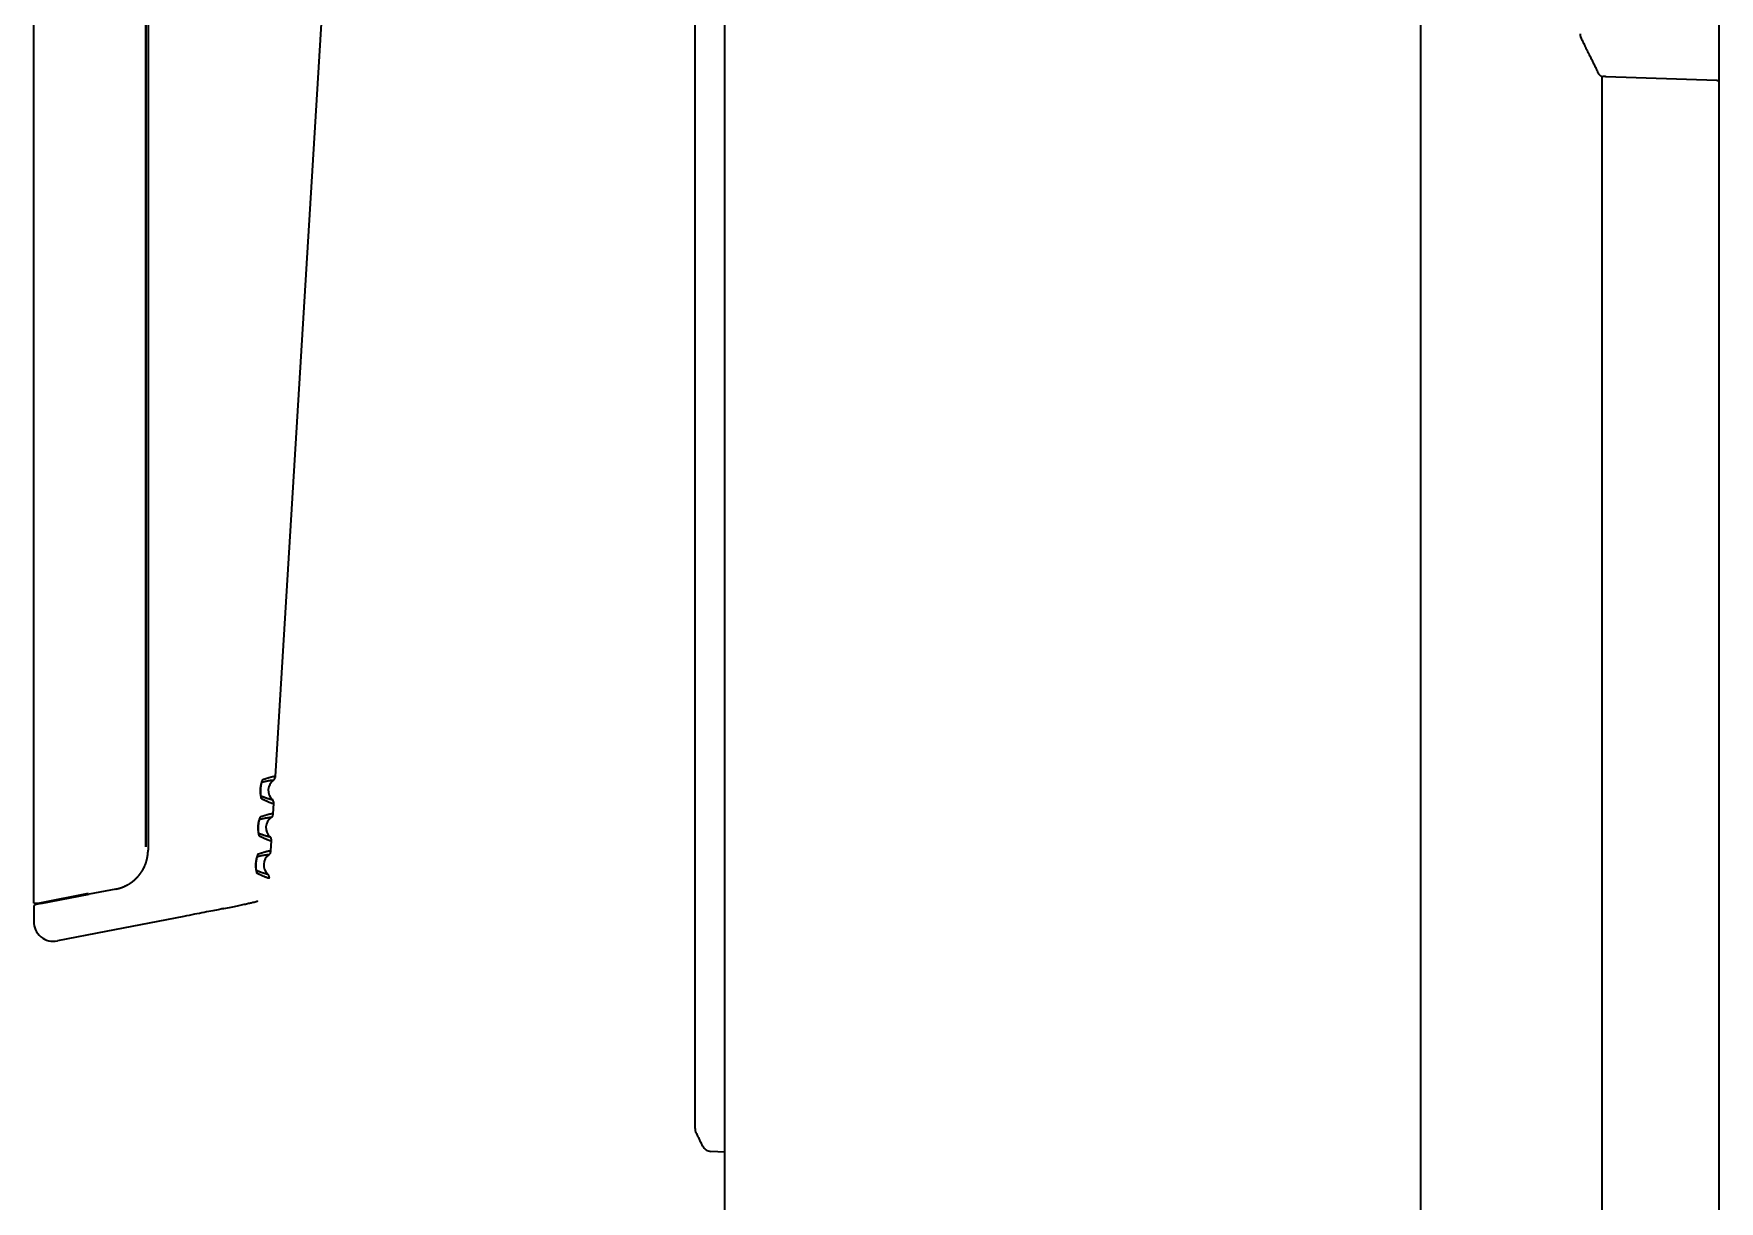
# Model space of a CAD drawing. Header units: inches. Extents: x 90 to 4161, y -506 to 3104.
# Drawn here: x 1090.4 to 1259.9, y 1435.6 to 1553 of the extents above; entities that cross this region are included whole.
import ezdxf

# ---------------------------------------------------------------- set-up
doc = ezdxf.new("R2010")
doc.units = ezdxf.units.IN
doc.layers.add('1', color=7, linetype='Continuous', true_color=0xffffff)

msp = doc.modelspace()

# ---------------------------------------------------------------- linework, layer by layer
at = {"layer": '1', "color": 7, "linetype": 'Continuous', "lineweight": 35}
for p, q in [((1159.87, 1249.76), (1159.87, 1933.26)), ((1229.87, 1249.76), (1229.87, 1933.26)), ((1259.87, 1204.2), (1259.87, 1919.98)), ((1090.37, 1465.56), (1090.37, 1641.26)), ((1101.62, 1635.62), (1101.62, 1471.2)), ((1101.64, 1635.62), (1101.64, 1471.2)), ((1101.87, 1635.37), (1101.87, 1470.89)), ((1156.87, 1451.89), (1156.87, 1596.17)), ((1114.69, 1478.28), (1120.29, 1569.95)), ((1248.07, 1548.69), (1248.07, 1351.76)), ((1259.61, 1548.27), (1248.45, 1548.66)), ((1156.81, 1529.15), (1156.87, 1529.15)), ((1156.81, 1520.56), (1156.87, 1520.56)), ((1156.81, 1520.54), (1156.87, 1520.54)), ((1156.81, 1504.66), (1156.87, 1504.66)), ((1156.87, 1480.44), (1156.81, 1480.44)), ((1114.46, 1474.54), (1114.52, 1475.56)), ((1156.81, 1476.05), (1156.87, 1476.05)), ((1114.23, 1470.8), (1114.29, 1471.82)), ((1095.85, 1466.53), (1090.96, 1465.56)), ((1091.1, 1465.5), (1095.96, 1466.45)), ((1098.63, 1466.97), (1095.96, 1466.45)), ((1090.37, 1465.56), (1090.96, 1465.56)), ((1090.37, 1465.11), (1090.37, 1463.71)), ((1091.1, 1465.5), (1090.61, 1465.41)), ((1105.47, 1464.22), (1097.62, 1462.69)), ((1097.62, 1462.69), (1092.75, 1461.75)), ((1156.87, 1444.57), (1156.87, 1451.89)), ((1159.87, 1440.51), (1158.46, 1440.59))]:
    msp.add_line(p, q, dxfattribs=at)
for centre, radius, start, end in [((1248.19, 1549.17), 0.5, 206.1336, 268), ((1259.62, 1548.52), 0.25, 268, 0), ((1115.2, 1476.89), 1.25, 125.4793, 227.4932), ((1114.97, 1473.14), 1.25, 125.4793, 227.4932), ((1114.75, 1469.4), 1.25, 125.4793, 227.4932), ((1090.67, 1465.11), 0.3, 101, 180), ((1092.37, 1463.71), 2, 180, 281)]:
    msp.add_arc(centre, radius, start, end, dxfattribs=at)
for points, degree in [([(1245.87, 1552.98), (1245.86, 1552.73), (1245.99, 1552.54)], 2), ([(1245.96, 1552.56), (1246.86, 1550.75), (1247.75, 1548.93)], 2), ([(1109.5, 1465), (1109.39, 1464.98), (1109.09, 1464.93), (1108.41, 1464.79), (1107.54, 1464.62), (1106.53, 1464.43), (1105.84, 1464.29), (1105.47, 1464.22)], 3), ([(1109.5, 1465), (1112.73, 1465.68), (1112.88, 1465.76)], 2), ([(1156.97, 1442.46), (1157.61, 1441.15)], 1)]:
    msp.add_open_spline(points, degree=degree, dxfattribs=at)
for points, knots in [([(1248.45, 1548.66), (1248.4, 1548.66), (1248.36, 1548.66), (1248.22, 1548.67), (1248.17, 1548.67), (1248.17, 1548.67)], [0, 0, 0, 0, 0.241525, 0.241525, 1, 1, 1, 1]), ([(1114.69, 1478.28), (1114.69, 1478.28), (1114.68, 1478.28), (1114.66, 1478.28), (1114.62, 1478.28), (1114.58, 1478.28), (1114.55, 1478.27), (1114.52, 1478.27), (1114.49, 1478.26), (1114.46, 1478.26), (1114.43, 1478.25), (1114.4, 1478.25), (1114.36, 1478.24), (1114.32, 1478.23), (1114.26, 1478.21), (1114.2, 1478.2), (1114.14, 1478.18), (1114.08, 1478.16), (1114.02, 1478.15), (1113.97, 1478.13), (1113.91, 1478.11), (1113.85, 1478.1), (1113.8, 1478.08), (1113.74, 1478.06), (1113.69, 1478.05), (1113.64, 1478.03), (1113.59, 1478.01), (1113.54, 1478), (1113.49, 1477.98), (1113.44, 1477.97), (1113.41, 1477.96), (1113.4, 1477.95)], [0, 0, 0, 0, 0.063616, 0.146789, 0.247998, 0.288909, 0.327071, 0.362475, 0.395117, 0.42499, 0.452091, 0.476419, 0.497971, 0.535514, 0.577254, 0.62319, 0.654872, 0.686334, 0.717576, 0.748599, 0.777126, 0.804516, 0.830769, 0.855887, 0.879872, 0.902723, 0.924442, 0.94503, 0.964485, 0.982809, 1, 1, 1, 1]), ([(1114.47, 1477.9), (1114.51, 1477.92), (1114.57, 1477.98), (1114.63, 1478.08), (1114.68, 1478.19), (1114.69, 1478.27), (1114.69, 1478.3)], [0, 0, 0, 0, 0.247554, 0.501069, 0.754118, 1, 1, 1, 1]), ([(1113.31, 1477.69), (1113.31, 1477.69), (1113.31, 1477.69), (1113.3, 1477.69), (1113.3, 1477.68), (1113.3, 1477.68), (1113.3, 1477.68), (1113.29, 1477.68), (1113.29, 1477.68), (1113.29, 1477.67), (1113.29, 1477.67), (1113.28, 1477.67), (1113.28, 1477.66), (1113.28, 1477.66), (1113.28, 1477.66), (1113.27, 1477.65), (1113.27, 1477.65), (1113.27, 1477.64), (1113.27, 1477.64), (1113.26, 1477.63), (1113.26, 1477.63), (1113.26, 1477.62), (1113.26, 1477.62), (1113.25, 1477.61), (1113.25, 1477.61), (1113.25, 1477.6), (1113.25, 1477.59), (1113.24, 1477.59), (1113.24, 1477.58), (1113.24, 1477.57), (1113.24, 1477.57), (1113.23, 1477.56), (1113.23, 1477.55), (1113.23, 1477.54), (1113.23, 1477.53), (1113.22, 1477.53), (1113.22, 1477.52), (1113.22, 1477.51), (1113.22, 1477.5), (1113.21, 1477.49), (1113.21, 1477.48), (1113.2, 1477.44), (1113.19, 1477.37), (1113.17, 1477.26), (1113.15, 1477.14), (1113.14, 1477.01), (1113.14, 1476.89), (1113.14, 1476.77), (1113.14, 1476.66), (1113.15, 1476.58), (1113.16, 1476.54), (1113.16, 1476.52), (1113.16, 1476.5), (1113.16, 1476.49), (1113.17, 1476.47), (1113.17, 1476.46), (1113.17, 1476.44), (1113.18, 1476.43), (1113.18, 1476.42), (1113.18, 1476.4), (1113.19, 1476.39), (1113.19, 1476.38), (1113.2, 1476.37), (1113.2, 1476.37), (1113.2, 1476.36), (1113.21, 1476.35), (1113.21, 1476.35), (1113.22, 1476.34), (1113.22, 1476.34), (1113.22, 1476.34), (1113.22, 1476.33)], [0, 0, 0, 0, 0.006014, 0.012012, 0.017995, 0.023965, 0.029923, 0.035871, 0.041809, 0.04774, 0.053663, 0.059582, 0.065497, 0.07141, 0.077322, 0.083234, 0.089148, 0.095065, 0.100986, 0.106913, 0.112847, 0.11879, 0.124742, 0.130704, 0.136679, 0.142667, 0.148669, 0.154687, 0.160722, 0.166774, 0.172846, 0.178937, 0.18505, 0.191185, 0.197343, 0.203525, 0.209732, 0.215965, 0.222225, 0.228513, 0.234831, 0.241177, 0.306172, 0.369923, 0.434708, 0.503216, 0.570835, 0.634921, 0.698038, 0.762347, 0.774764, 0.787076, 0.799289, 0.81141, 0.823447, 0.835409, 0.847303, 0.859138, 0.870923, 0.882667, 0.894379, 0.906069, 0.917747, 0.929423, 0.941106, 0.952808, 0.964538, 0.976307, 0.988124, 1, 1, 1, 1]), ([(1113.4, 1477.95), (1113.4, 1477.95), (1113.4, 1477.95), (1113.39, 1477.95), (1113.39, 1477.95), (1113.39, 1477.95), (1113.38, 1477.95), (1113.38, 1477.94), (1113.38, 1477.94), (1113.37, 1477.94), (1113.37, 1477.93), (1113.37, 1477.93), (1113.36, 1477.93), (1113.36, 1477.92), (1113.36, 1477.92), (1113.36, 1477.91), (1113.35, 1477.91), (1113.35, 1477.9), (1113.35, 1477.9), (1113.34, 1477.89), (1113.33, 1477.88), (1113.32, 1477.85), (1113.31, 1477.83), (1113.3, 1477.8), (1113.29, 1477.77), (1113.28, 1477.74), (1113.27, 1477.7), (1113.25, 1477.63), (1113.23, 1477.53), (1113.21, 1477.4), (1113.2, 1477.29), (1113.19, 1477.22), (1113.18, 1477.15), (1113.18, 1477.1), (1113.17, 1477.05), (1113.17, 1476.99), (1113.17, 1476.92), (1113.16, 1476.8), (1113.16, 1476.68), (1113.17, 1476.57), (1113.17, 1476.49), (1113.18, 1476.42), (1113.18, 1476.36), (1113.19, 1476.31), (1113.2, 1476.27), (1113.21, 1476.22), (1113.21, 1476.19), (1113.22, 1476.16), (1113.23, 1476.14), (1113.24, 1476.12), (1113.24, 1476.11), (1113.25, 1476.1), (1113.25, 1476.09), (1113.26, 1476.08), (1113.26, 1476.07), (1113.27, 1476.07), (1113.28, 1476.06), (1113.28, 1476.06), (1113.28, 1476.06)], [0, 0, 0, 0, 0.005436, 0.010843, 0.016224, 0.021579, 0.026909, 0.032217, 0.037502, 0.042767, 0.048013, 0.053239, 0.058449, 0.063642, 0.06882, 0.073984, 0.079134, 0.084272, 0.089399, 0.094515, 0.112726, 0.130866, 0.148959, 0.167029, 0.178431, 0.204469, 0.227274, 0.242355, 0.301657, 0.370744, 0.401155, 0.42821, 0.451917, 0.472287, 0.489333, 0.503063, 0.533121, 0.576902, 0.634503, 0.669215, 0.701872, 0.732439, 0.760898, 0.785344, 0.809729, 0.834074, 0.858412, 0.882789, 0.895773, 0.908459, 0.920854, 0.932966, 0.944802, 0.956368, 0.967667, 0.978705, 0.989482, 1, 1, 1, 1]), ([(1114.48, 1477.9), (1114.48, 1477.9), (1114.48, 1477.9), (1114.48, 1477.9), (1114.48, 1477.9), (1114.48, 1477.9), (1114.48, 1477.9), (1114.48, 1477.9), (1114.47, 1477.9), (1114.47, 1477.9), (1114.47, 1477.9), (1114.47, 1477.9), (1114.47, 1477.9), (1114.46, 1477.9), (1114.46, 1477.9), (1114.46, 1477.9), (1114.45, 1477.9), (1114.45, 1477.9), (1114.45, 1477.9), (1114.44, 1477.9), (1114.44, 1477.9), (1114.43, 1477.9), (1114.43, 1477.9), (1114.42, 1477.9), (1114.42, 1477.9), (1114.41, 1477.9), (1114.41, 1477.9), (1114.4, 1477.9), (1114.4, 1477.9), (1114.39, 1477.9), (1114.38, 1477.9), (1114.38, 1477.89), (1114.37, 1477.89), (1114.36, 1477.89), (1114.35, 1477.89), (1114.34, 1477.89), (1114.34, 1477.89), (1114.33, 1477.89), (1114.32, 1477.89), (1114.31, 1477.89), (1114.3, 1477.89), (1114.29, 1477.88), (1114.27, 1477.88), (1114.25, 1477.88), (1114.23, 1477.88), (1114.2, 1477.87), (1114.18, 1477.87), (1114.15, 1477.87), (1114.12, 1477.86), (1114.1, 1477.86), (1114.07, 1477.85), (1114.04, 1477.85), (1114.01, 1477.84), (1113.97, 1477.84), (1113.94, 1477.83), (1113.91, 1477.83), (1113.87, 1477.82), (1113.84, 1477.81), (1113.8, 1477.8), (1113.76, 1477.8), (1113.73, 1477.79), (1113.69, 1477.78), (1113.65, 1477.77), (1113.61, 1477.76), (1113.57, 1477.75), (1113.53, 1477.74), (1113.48, 1477.73), (1113.44, 1477.72), (1113.4, 1477.71), (1113.35, 1477.7), (1113.32, 1477.69), (1113.31, 1477.69)], [0, 0, 0, 0, 0.009914, 0.01984, 0.029779, 0.039731, 0.049695, 0.059673, 0.069662, 0.079665, 0.08968, 0.099708, 0.109748, 0.119802, 0.129868, 0.139946, 0.150037, 0.160141, 0.170258, 0.180387, 0.190529, 0.200683, 0.21085, 0.22103, 0.231222, 0.241427, 0.251645, 0.261875, 0.272118, 0.282373, 0.292641, 0.302922, 0.313215, 0.323521, 0.333839, 0.34417, 0.354514, 0.36487, 0.375239, 0.38562, 0.396014, 0.406421, 0.427901, 0.44931, 0.470645, 0.491909, 0.5131, 0.534218, 0.555264, 0.576238, 0.597139, 0.617967, 0.638724, 0.659408, 0.680019, 0.700558, 0.721025, 0.74142, 0.761743, 0.781993, 0.802171, 0.822277, 0.842311, 0.862274, 0.882164, 0.901982, 0.921729, 0.941404, 0.961008, 0.980539, 1, 1, 1, 1]), ([(1113.22, 1476.33), (1113.23, 1476.33), (1113.25, 1476.32), (1113.27, 1476.32), (1113.3, 1476.31), (1113.32, 1476.3), (1113.34, 1476.29), (1113.36, 1476.28), (1113.39, 1476.27), (1113.41, 1476.26), (1113.43, 1476.25), (1113.45, 1476.24), (1113.47, 1476.23), (1113.5, 1476.23), (1113.52, 1476.22), (1113.54, 1476.21), (1113.56, 1476.2), (1113.58, 1476.2), (1113.6, 1476.19), (1113.62, 1476.18), (1113.64, 1476.17), (1113.66, 1476.17), (1113.68, 1476.16), (1113.7, 1476.15), (1113.72, 1476.15), (1113.74, 1476.14), (1113.76, 1476.13), (1113.78, 1476.13), (1113.79, 1476.12), (1113.81, 1476.12), (1113.83, 1476.11), (1113.85, 1476.1), (1113.86, 1476.1), (1113.88, 1476.09), (1113.9, 1476.09), (1113.91, 1476.08), (1113.93, 1476.08), (1113.95, 1476.07), (1113.96, 1476.07), (1113.98, 1476.06), (1113.99, 1476.06), (1114.01, 1476.06), (1114.02, 1476.05), (1114.03, 1476.05), (1114.05, 1476.04), (1114.06, 1476.04), (1114.07, 1476.04), (1114.09, 1476.03), (1114.1, 1476.03), (1114.11, 1476.03), (1114.13, 1476.02), (1114.14, 1476.02), (1114.15, 1476.02), (1114.17, 1476.01), (1114.19, 1476.01), (1114.21, 1476), (1114.22, 1476), (1114.24, 1475.99), (1114.25, 1475.99), (1114.27, 1475.98), (1114.28, 1475.98), (1114.29, 1475.98), (1114.3, 1475.98), (1114.31, 1475.97), (1114.32, 1475.97), (1114.33, 1475.97), (1114.34, 1475.97), (1114.34, 1475.97), (1114.35, 1475.97), (1114.35, 1475.96), (1114.36, 1475.96), (1114.36, 1475.96), (1114.36, 1475.96), (1114.36, 1475.96), (1114.36, 1475.96)], [0, 0, 0, 0, 0.010633, 0.021283, 0.03195, 0.042635, 0.053337, 0.064056, 0.074792, 0.085546, 0.096317, 0.107105, 0.117911, 0.128734, 0.139574, 0.150432, 0.161307, 0.1722, 0.18311, 0.194037, 0.204982, 0.215944, 0.226924, 0.237921, 0.248936, 0.259968, 0.271017, 0.282084, 0.293169, 0.304271, 0.31539, 0.326527, 0.337681, 0.348853, 0.360042, 0.371249, 0.382473, 0.393715, 0.404975, 0.416252, 0.427546, 0.438858, 0.450187, 0.461534, 0.472899, 0.484281, 0.49568, 0.507097, 0.518532, 0.529984, 0.541453, 0.55294, 0.564445, 0.585465, 0.606457, 0.627421, 0.648358, 0.669267, 0.690148, 0.711001, 0.731826, 0.752623, 0.773392, 0.794134, 0.814847, 0.835532, 0.856189, 0.876818, 0.897419, 0.917992, 0.938536, 0.959052, 0.97954, 1, 1, 1, 1]), ([(1113.28, 1476.06), (1113.29, 1476.06), (1113.31, 1476.05), (1113.33, 1476.04), (1113.36, 1476.02), (1113.38, 1476.01), (1113.41, 1476), (1113.44, 1475.99), (1113.47, 1475.97), (1113.5, 1475.96), (1113.53, 1475.94), (1113.56, 1475.93), (1113.59, 1475.92), (1113.62, 1475.9), (1113.65, 1475.89), (1113.69, 1475.87), (1113.72, 1475.86), (1113.75, 1475.84), (1113.79, 1475.83), (1113.82, 1475.81), (1113.87, 1475.79), (1113.91, 1475.77), (1113.95, 1475.75), (1113.99, 1475.73), (1114.03, 1475.72), (1114.07, 1475.7), (1114.11, 1475.69), (1114.14, 1475.67), (1114.17, 1475.66), (1114.21, 1475.65), (1114.25, 1475.63), (1114.3, 1475.62), (1114.35, 1475.6), (1114.4, 1475.59), (1114.44, 1475.58), (1114.47, 1475.57), (1114.49, 1475.57), (1114.5, 1475.57), (1114.51, 1475.56), (1114.52, 1475.56), (1114.52, 1475.56), (1114.52, 1475.56), (1114.52, 1475.56), (1114.52, 1475.56)], [0, 0, 0, 0, 0.009664, 0.019825, 0.030484, 0.041639, 0.053291, 0.06544, 0.078086, 0.09123, 0.104871, 0.119008, 0.133643, 0.148775, 0.164403, 0.180528, 0.197148, 0.214265, 0.231877, 0.249984, 0.27514, 0.300204, 0.325175, 0.350052, 0.374834, 0.399349, 0.424084, 0.449039, 0.474212, 0.499602, 0.535236, 0.578001, 0.627884, 0.684879, 0.748984, 0.794417, 0.836578, 0.875469, 0.911095, 0.943458, 0.972557, 0.998392, 1, 1, 1, 1]), ([(1114.52, 1475.54), (1114.52, 1475.58), (1114.52, 1475.66), (1114.49, 1475.78), (1114.44, 1475.88), (1114.39, 1475.94), (1114.36, 1475.97)], [0, 0, 0, 0, 0.24588, 0.498929, 0.752444, 1, 1, 1, 1]), ([(1113.08, 1473.95), (1113.08, 1473.94), (1113.08, 1473.94), (1113.07, 1473.94), (1113.07, 1473.94), (1113.07, 1473.94), (1113.07, 1473.94), (1113.06, 1473.94), (1113.06, 1473.93), (1113.06, 1473.93), (1113.06, 1473.93), (1113.06, 1473.92), (1113.05, 1473.92), (1113.05, 1473.92), (1113.05, 1473.91), (1113.05, 1473.91), (1113.04, 1473.91), (1113.04, 1473.9), (1113.04, 1473.9), (1113.03, 1473.89), (1113.03, 1473.89), (1113.03, 1473.88), (1113.03, 1473.87), (1113.02, 1473.87), (1113.02, 1473.86), (1113.02, 1473.86), (1113.02, 1473.85), (1113.01, 1473.84), (1113.01, 1473.84), (1113.01, 1473.83), (1113.01, 1473.82), (1113, 1473.82), (1113, 1473.81), (1113, 1473.8), (1113, 1473.79), (1112.99, 1473.78), (1112.99, 1473.77), (1112.99, 1473.77), (1112.99, 1473.76), (1112.98, 1473.75), (1112.98, 1473.74), (1112.97, 1473.7), (1112.96, 1473.63), (1112.94, 1473.52), (1112.92, 1473.4), (1112.91, 1473.27), (1112.91, 1473.15), (1112.91, 1473.02), (1112.91, 1472.91), (1112.92, 1472.84), (1112.93, 1472.79), (1112.93, 1472.78), (1112.93, 1472.76), (1112.93, 1472.74), (1112.94, 1472.73), (1112.94, 1472.71), (1112.94, 1472.7), (1112.95, 1472.69), (1112.95, 1472.67), (1112.96, 1472.66), (1112.96, 1472.65), (1112.96, 1472.64), (1112.97, 1472.63), (1112.97, 1472.62), (1112.97, 1472.61), (1112.98, 1472.61), (1112.98, 1472.6), (1112.99, 1472.6), (1112.99, 1472.59), (1112.99, 1472.59), (1113, 1472.59)], [0, 0, 0, 0, 0.006014, 0.012012, 0.017995, 0.023965, 0.029923, 0.035871, 0.041809, 0.04774, 0.053663, 0.059582, 0.065497, 0.07141, 0.077322, 0.083234, 0.089148, 0.095065, 0.100986, 0.106913, 0.112847, 0.11879, 0.124742, 0.130704, 0.136679, 0.142667, 0.148669, 0.154687, 0.160722, 0.166774, 0.172846, 0.178937, 0.18505, 0.191185, 0.197343, 0.203525, 0.209732, 0.215965, 0.222225, 0.228513, 0.234831, 0.241177, 0.306172, 0.369923, 0.434708, 0.503216, 0.570835, 0.634921, 0.698038, 0.762347, 0.774764, 0.787076, 0.799289, 0.81141, 0.823447, 0.835409, 0.847303, 0.859138, 0.870923, 0.882667, 0.894379, 0.906069, 0.917747, 0.929423, 0.941106, 0.952808, 0.964538, 0.976307, 0.988124, 1, 1, 1, 1]), ([(1113.17, 1474.21), (1113.17, 1474.21), (1113.17, 1474.21), (1113.16, 1474.21), (1113.16, 1474.21), (1113.16, 1474.2), (1113.15, 1474.2), (1113.15, 1474.2), (1113.15, 1474.2), (1113.14, 1474.19), (1113.14, 1474.19), (1113.14, 1474.19), (1113.14, 1474.18), (1113.13, 1474.18), (1113.13, 1474.18), (1113.13, 1474.17), (1113.12, 1474.17), (1113.12, 1474.16), (1113.12, 1474.16), (1113.11, 1474.15), (1113.1, 1474.13), (1113.09, 1474.11), (1113.08, 1474.08), (1113.07, 1474.06), (1113.06, 1474.03), (1113.05, 1473.99), (1113.04, 1473.95), (1113.02, 1473.89), (1113, 1473.78), (1112.98, 1473.65), (1112.97, 1473.54), (1112.96, 1473.47), (1112.95, 1473.41), (1112.95, 1473.35), (1112.94, 1473.31), (1112.94, 1473.25), (1112.94, 1473.17), (1112.93, 1473.05), (1112.93, 1472.93), (1112.94, 1472.83), (1112.94, 1472.75), (1112.95, 1472.68), (1112.95, 1472.62), (1112.96, 1472.57), (1112.97, 1472.52), (1112.98, 1472.48), (1112.99, 1472.44), (1112.99, 1472.41), (1113, 1472.39), (1113.01, 1472.38), (1113.01, 1472.37), (1113.02, 1472.36), (1113.02, 1472.35), (1113.03, 1472.34), (1113.04, 1472.33), (1113.04, 1472.32), (1113.05, 1472.32), (1113.05, 1472.32), (1113.05, 1472.32)], [0, 0, 0, 0, 0.005436, 0.010843, 0.016224, 0.021579, 0.026909, 0.032217, 0.037502, 0.042767, 0.048013, 0.053239, 0.058449, 0.063642, 0.06882, 0.073984, 0.079134, 0.084272, 0.089399, 0.094515, 0.112726, 0.130866, 0.148959, 0.167029, 0.178431, 0.204469, 0.227274, 0.242355, 0.301657, 0.370744, 0.401155, 0.42821, 0.451917, 0.472287, 0.489333, 0.503063, 0.533121, 0.576902, 0.634503, 0.669215, 0.701872, 0.732439, 0.760898, 0.785344, 0.809729, 0.834074, 0.858412, 0.882789, 0.895773, 0.908459, 0.920854, 0.932966, 0.944802, 0.956368, 0.967667, 0.978705, 0.989482, 1, 1, 1, 1]), ([(1114.25, 1474.16), (1114.25, 1474.16), (1114.25, 1474.16), (1114.25, 1474.16), (1114.25, 1474.16), (1114.25, 1474.16), (1114.25, 1474.16), (1114.25, 1474.16), (1114.25, 1474.16), (1114.24, 1474.16), (1114.24, 1474.16), (1114.24, 1474.16), (1114.24, 1474.16), (1114.23, 1474.16), (1114.23, 1474.16), (1114.23, 1474.16), (1114.23, 1474.16), (1114.22, 1474.16), (1114.22, 1474.16), (1114.21, 1474.16), (1114.21, 1474.16), (1114.21, 1474.16), (1114.2, 1474.16), (1114.2, 1474.16), (1114.19, 1474.16), (1114.18, 1474.16), (1114.18, 1474.16), (1114.17, 1474.15), (1114.17, 1474.15), (1114.16, 1474.15), (1114.15, 1474.15), (1114.15, 1474.15), (1114.14, 1474.15), (1114.13, 1474.15), (1114.12, 1474.15), (1114.12, 1474.15), (1114.11, 1474.15), (1114.1, 1474.15), (1114.09, 1474.15), (1114.08, 1474.14), (1114.07, 1474.14), (1114.06, 1474.14), (1114.04, 1474.14), (1114.02, 1474.14), (1114, 1474.13), (1113.97, 1474.13), (1113.95, 1474.13), (1113.92, 1474.12), (1113.89, 1474.12), (1113.87, 1474.11), (1113.84, 1474.11), (1113.81, 1474.1), (1113.78, 1474.1), (1113.75, 1474.09), (1113.71, 1474.09), (1113.68, 1474.08), (1113.64, 1474.08), (1113.61, 1474.07), (1113.57, 1474.06), (1113.54, 1474.05), (1113.5, 1474.05), (1113.46, 1474.04), (1113.42, 1474.03), (1113.38, 1474.02), (1113.34, 1474.01), (1113.3, 1474), (1113.25, 1473.99), (1113.21, 1473.98), (1113.17, 1473.97), (1113.12, 1473.96), (1113.09, 1473.95), (1113.08, 1473.95)], [0, 0, 0, 0, 0.009915, 0.019843, 0.029783, 0.039737, 0.049702, 0.059681, 0.069672, 0.079675, 0.089691, 0.09972, 0.109762, 0.119816, 0.129882, 0.139961, 0.150053, 0.160158, 0.170275, 0.180404, 0.190546, 0.200701, 0.210868, 0.221048, 0.231241, 0.241446, 0.251663, 0.261894, 0.272136, 0.282391, 0.292659, 0.30294, 0.313232, 0.323538, 0.333856, 0.344186, 0.354529, 0.364885, 0.375253, 0.385633, 0.396026, 0.406432, 0.427893, 0.449284, 0.470603, 0.491852, 0.513029, 0.534135, 0.55517, 0.576133, 0.597026, 0.617848, 0.638598, 0.659278, 0.679887, 0.700424, 0.720891, 0.741286, 0.761611, 0.781865, 0.802048, 0.822161, 0.842203, 0.862174, 0.882074, 0.901904, 0.921664, 0.941353, 0.960972, 0.980521, 1, 1, 1, 1]), ([(1114.46, 1474.54), (1114.46, 1474.54), (1114.46, 1474.54), (1114.45, 1474.54), (1114.43, 1474.54), (1114.39, 1474.54), (1114.35, 1474.53), (1114.32, 1474.53), (1114.29, 1474.53), (1114.26, 1474.52), (1114.23, 1474.51), (1114.19, 1474.51), (1114.17, 1474.5), (1114.13, 1474.5), (1114.09, 1474.49), (1114.03, 1474.47), (1113.96, 1474.45), (1113.9, 1474.44), (1113.85, 1474.42), (1113.79, 1474.41), (1113.74, 1474.39), (1113.68, 1474.37), (1113.62, 1474.35), (1113.57, 1474.34), (1113.51, 1474.32), (1113.46, 1474.3), (1113.41, 1474.29), (1113.36, 1474.27), (1113.31, 1474.26), (1113.26, 1474.24), (1113.21, 1474.23), (1113.18, 1474.22), (1113.17, 1474.21)], [0, 0, 0, 0, 0.001602, 0.066958, 0.150086, 0.251008, 0.291907, 0.330029, 0.365374, 0.397941, 0.42773, 0.454736, 0.478959, 0.500395, 0.537842, 0.57943, 0.625165, 0.656698, 0.68802, 0.719127, 0.750018, 0.778456, 0.805755, 0.831912, 0.856927, 0.880798, 0.903526, 0.925109, 0.945548, 0.964843, 0.982993, 1, 1, 1, 1]), ([(1114.25, 1474.16), (1114.28, 1474.18), (1114.34, 1474.23), (1114.41, 1474.33), (1114.45, 1474.44), (1114.46, 1474.52), (1114.46, 1474.56)], [0, 0, 0, 0, 0.247554, 0.501069, 0.754118, 1, 1, 1, 1]), ([(1113, 1472.59), (1113, 1472.59), (1113.02, 1472.58), (1113.04, 1472.57), (1113.07, 1472.56), (1113.09, 1472.55), (1113.11, 1472.54), (1113.13, 1472.53), (1113.16, 1472.53), (1113.18, 1472.52), (1113.2, 1472.51), (1113.22, 1472.5), (1113.25, 1472.49), (1113.27, 1472.48), (1113.29, 1472.48), (1113.31, 1472.47), (1113.33, 1472.46), (1113.35, 1472.45), (1113.37, 1472.45), (1113.39, 1472.44), (1113.41, 1472.43), (1113.43, 1472.42), (1113.45, 1472.42), (1113.47, 1472.41), (1113.49, 1472.4), (1113.51, 1472.4), (1113.53, 1472.39), (1113.55, 1472.39), (1113.56, 1472.38), (1113.58, 1472.37), (1113.6, 1472.37), (1113.62, 1472.36), (1113.63, 1472.36), (1113.65, 1472.35), (1113.67, 1472.35), (1113.68, 1472.34), (1113.7, 1472.34), (1113.72, 1472.33), (1113.73, 1472.33), (1113.75, 1472.32), (1113.76, 1472.32), (1113.78, 1472.31), (1113.79, 1472.31), (1113.81, 1472.3), (1113.82, 1472.3), (1113.83, 1472.3), (1113.85, 1472.29), (1113.86, 1472.29), (1113.87, 1472.29), (1113.88, 1472.28), (1113.9, 1472.28), (1113.91, 1472.28), (1113.92, 1472.27), (1113.94, 1472.27), (1113.96, 1472.26), (1113.98, 1472.26), (1113.99, 1472.25), (1114.01, 1472.25), (1114.03, 1472.25), (1114.04, 1472.24), (1114.05, 1472.24), (1114.06, 1472.24), (1114.08, 1472.23), (1114.09, 1472.23), (1114.09, 1472.23), (1114.1, 1472.23), (1114.11, 1472.22), (1114.12, 1472.22), (1114.12, 1472.22), (1114.12, 1472.22), (1114.13, 1472.22), (1114.13, 1472.22), (1114.13, 1472.22), (1114.13, 1472.22), (1114.13, 1472.22)], [0, 0, 0, 0, 0.010623, 0.021263, 0.031921, 0.042596, 0.05329, 0.064001, 0.074729, 0.085476, 0.09624, 0.107021, 0.117821, 0.128638, 0.139473, 0.150326, 0.161197, 0.172085, 0.182992, 0.193916, 0.204858, 0.215817, 0.226795, 0.23779, 0.248804, 0.259835, 0.270884, 0.281951, 0.293035, 0.304138, 0.315259, 0.326397, 0.337553, 0.348727, 0.35992, 0.37113, 0.382357, 0.393603, 0.404867, 0.416149, 0.427448, 0.438766, 0.450101, 0.461454, 0.472826, 0.484215, 0.495622, 0.507047, 0.51849, 0.529951, 0.54143, 0.552926, 0.564441, 0.585467, 0.606465, 0.627434, 0.648375, 0.669288, 0.690172, 0.711027, 0.731855, 0.752653, 0.773423, 0.794165, 0.814877, 0.835562, 0.856217, 0.876844, 0.897442, 0.918011, 0.938552, 0.959063, 0.979546, 1, 1, 1, 1]), ([(1113.05, 1472.35), (1113.06, 1472.38), (1113.05, 1472.47), (1113.02, 1472.55), (1113, 1472.59)], [0, 0, 0, 0, 0.432011, 1, 1, 1, 1]), ([(1113.05, 1472.32), (1113.06, 1472.31), (1113.08, 1472.31), (1113.1, 1472.29), (1113.13, 1472.28), (1113.15, 1472.27), (1113.18, 1472.26), (1113.21, 1472.24), (1113.24, 1472.23), (1113.27, 1472.22), (1113.3, 1472.2), (1113.33, 1472.19), (1113.36, 1472.17), (1113.39, 1472.16), (1113.43, 1472.14), (1113.46, 1472.13), (1113.49, 1472.11), (1113.53, 1472.1), (1113.56, 1472.08), (1113.6, 1472.06), (1113.64, 1472.05), (1113.68, 1472.03), (1113.73, 1472.01), (1113.77, 1471.99), (1113.81, 1471.97), (1113.84, 1471.96), (1113.88, 1471.94), (1113.92, 1471.93), (1113.95, 1471.92), (1113.99, 1471.9), (1114.03, 1471.89), (1114.07, 1471.87), (1114.12, 1471.86), (1114.17, 1471.84), (1114.21, 1471.83), (1114.24, 1471.83), (1114.26, 1471.82), (1114.27, 1471.82), (1114.28, 1471.82), (1114.29, 1471.82), (1114.29, 1471.82), (1114.29, 1471.82), (1114.29, 1471.82)], [0, 0, 0, 0, 0.009776, 0.020045, 0.030807, 0.042062, 0.05381, 0.06605, 0.078784, 0.092011, 0.10573, 0.119942, 0.134648, 0.149847, 0.165539, 0.181725, 0.198405, 0.215579, 0.233249, 0.251413, 0.276691, 0.301871, 0.326953, 0.351937, 0.376823, 0.401401, 0.426212, 0.451256, 0.476534, 0.502044, 0.537862, 0.580782, 0.630794, 0.687881, 0.752015, 0.797607, 0.839875, 0.878828, 0.914472, 0.946815, 0.975861, 1, 1, 1, 1]), ([(1114.29, 1471.8), (1114.29, 1471.84), (1114.29, 1471.92), (1114.26, 1472.03), (1114.21, 1472.14), (1114.16, 1472.2), (1114.13, 1472.22)], [0, 0, 0, 0, 0.24588, 0.498929, 0.752444, 1, 1, 1, 1]), ([(1098.63, 1466.97), (1098.65, 1466.97), (1098.67, 1466.97), (1098.7, 1466.98), (1098.73, 1466.99), (1098.76, 1466.99), (1098.79, 1467), (1098.83, 1467.01), (1098.86, 1467.02), (1098.89, 1467.03), (1098.92, 1467.03), (1098.95, 1467.04), (1098.98, 1467.05), (1099.01, 1467.06), (1099.05, 1467.07), (1099.08, 1467.08), (1099.11, 1467.09), (1099.14, 1467.1), (1099.17, 1467.11), (1099.2, 1467.12), (1099.23, 1467.13), (1099.26, 1467.14), (1099.29, 1467.15), (1099.32, 1467.16), (1099.35, 1467.18), (1099.38, 1467.19), (1099.41, 1467.2), (1099.44, 1467.21), (1099.46, 1467.22), (1099.49, 1467.24), (1099.52, 1467.25), (1099.55, 1467.26), (1099.58, 1467.28), (1099.61, 1467.29), (1099.64, 1467.3), (1099.66, 1467.32), (1099.69, 1467.33), (1099.72, 1467.35), (1099.75, 1467.36), (1099.77, 1467.37), (1099.8, 1467.39), (1099.83, 1467.4), (1099.85, 1467.42), (1099.88, 1467.44), (1099.91, 1467.45), (1099.93, 1467.47), (1099.96, 1467.48), (1099.99, 1467.5), (1100.01, 1467.51), (1100.04, 1467.53), (1100.06, 1467.55), (1100.09, 1467.56), (1100.11, 1467.58), (1100.14, 1467.6), (1100.16, 1467.62), (1100.19, 1467.63), (1100.21, 1467.65), (1100.24, 1467.67), (1100.26, 1467.69), (1100.28, 1467.7), (1100.31, 1467.72), (1100.33, 1467.74), (1100.35, 1467.76), (1100.38, 1467.78), (1100.4, 1467.79), (1100.42, 1467.81), (1100.45, 1467.83), (1100.47, 1467.85), (1100.49, 1467.87), (1100.51, 1467.89), (1100.53, 1467.91), (1100.56, 1467.93), (1100.58, 1467.95), (1100.6, 1467.97), (1100.62, 1467.99), (1100.64, 1468.01), (1100.66, 1468.03), (1100.68, 1468.05), (1100.7, 1468.07), (1100.72, 1468.09), (1100.74, 1468.11), (1100.76, 1468.13), (1100.78, 1468.15), (1100.8, 1468.17), (1100.82, 1468.19), (1100.84, 1468.21), (1100.86, 1468.24), (1100.88, 1468.26), (1100.9, 1468.28), (1100.92, 1468.3), (1100.93, 1468.32), (1100.95, 1468.34), (1100.97, 1468.36), (1100.99, 1468.39), (1101.01, 1468.41), (1101.02, 1468.43), (1101.04, 1468.45), (1101.06, 1468.47), (1101.07, 1468.5), (1101.09, 1468.52), (1101.11, 1468.54), (1101.12, 1468.56), (1101.14, 1468.59), (1101.15, 1468.61), (1101.17, 1468.63), (1101.19, 1468.65), (1101.2, 1468.68), (1101.22, 1468.7), (1101.23, 1468.72), (1101.24, 1468.74), (1101.26, 1468.77), (1101.27, 1468.79), (1101.29, 1468.81), (1101.3, 1468.84), (1101.32, 1468.86), (1101.33, 1468.88), (1101.34, 1468.91), (1101.36, 1468.93), (1101.37, 1468.95), (1101.38, 1468.98), (1101.39, 1469), (1101.41, 1469.02), (1101.42, 1469.05), (1101.43, 1469.07), (1101.44, 1469.09), (1101.45, 1469.12), (1101.47, 1469.14), (1101.48, 1469.16), (1101.49, 1469.19), (1101.5, 1469.21), (1101.51, 1469.23), (1101.52, 1469.26), (1101.53, 1469.28), (1101.54, 1469.31), (1101.55, 1469.33), (1101.56, 1469.35), (1101.57, 1469.38), (1101.58, 1469.4), (1101.59, 1469.42), (1101.6, 1469.45), (1101.61, 1469.47), (1101.62, 1469.5), (1101.63, 1469.52), (1101.64, 1469.54), (1101.64, 1469.57), (1101.65, 1469.59), (1101.66, 1469.62), (1101.67, 1469.64), (1101.68, 1469.66), (1101.68, 1469.69), (1101.69, 1469.71), (1101.7, 1469.73), (1101.71, 1469.76), (1101.71, 1469.78), (1101.72, 1469.81), (1101.73, 1469.83), (1101.73, 1469.85), (1101.74, 1469.88), (1101.75, 1469.9), (1101.75, 1469.92), (1101.76, 1469.95), (1101.76, 1469.97), (1101.77, 1470), (1101.77, 1470.02), (1101.78, 1470.04), (1101.78, 1470.07), (1101.79, 1470.09), (1101.79, 1470.11), (1101.8, 1470.14), (1101.8, 1470.16), (1101.81, 1470.18), (1101.81, 1470.21), (1101.82, 1470.23), (1101.82, 1470.25), (1101.82, 1470.28), (1101.83, 1470.3), (1101.83, 1470.32), (1101.83, 1470.35), (1101.84, 1470.37), (1101.84, 1470.39), (1101.84, 1470.42), (1101.85, 1470.44), (1101.85, 1470.46), (1101.85, 1470.49), (1101.85, 1470.51), (1101.85, 1470.53), (1101.86, 1470.56), (1101.86, 1470.58), (1101.86, 1470.6), (1101.86, 1470.62), (1101.86, 1470.65), (1101.86, 1470.67), (1101.87, 1470.69), (1101.87, 1470.71), (1101.87, 1470.74), (1101.87, 1470.76), (1101.87, 1470.78), (1101.87, 1470.8), (1101.87, 1470.83), (1101.87, 1470.85), (1101.87, 1470.87), (1101.87, 1470.89), (1101.87, 1470.89)], [0, 0, 0, 0, 0.005975, 0.01194, 0.017896, 0.023841, 0.029777, 0.035703, 0.041619, 0.047525, 0.053422, 0.059309, 0.065186, 0.071053, 0.07691, 0.082758, 0.088595, 0.094423, 0.100242, 0.10605, 0.111848, 0.117637, 0.123416, 0.129185, 0.134945, 0.140694, 0.146434, 0.152164, 0.157884, 0.163594, 0.169295, 0.174985, 0.180666, 0.186337, 0.191999, 0.19765, 0.203292, 0.208924, 0.214546, 0.220158, 0.225761, 0.231353, 0.236936, 0.242509, 0.248073, 0.253626, 0.25917, 0.264704, 0.270228, 0.275742, 0.281247, 0.286741, 0.292226, 0.297701, 0.303166, 0.308622, 0.314068, 0.319504, 0.32493, 0.330346, 0.335752, 0.341149, 0.346536, 0.351913, 0.35728, 0.362638, 0.367986, 0.373323, 0.378651, 0.38397, 0.389278, 0.394577, 0.399866, 0.405145, 0.410414, 0.415674, 0.420923, 0.426163, 0.431393, 0.436614, 0.441824, 0.447025, 0.452216, 0.457397, 0.462568, 0.46773, 0.472881, 0.478023, 0.483155, 0.488278, 0.49339, 0.498493, 0.503586, 0.508669, 0.513742, 0.518806, 0.52386, 0.528904, 0.533938, 0.538962, 0.543977, 0.548981, 0.553976, 0.558961, 0.563937, 0.568902, 0.573858, 0.578804, 0.58374, 0.588667, 0.593583, 0.59849, 0.603387, 0.608274, 0.613152, 0.618019, 0.622877, 0.627725, 0.632563, 0.637392, 0.64221, 0.647019, 0.651818, 0.656607, 0.661387, 0.666156, 0.670916, 0.675666, 0.680407, 0.685137, 0.689858, 0.694569, 0.69927, 0.703961, 0.708643, 0.713314, 0.717976, 0.722628, 0.727271, 0.731903, 0.736526, 0.741139, 0.745742, 0.750335, 0.754919, 0.759493, 0.764057, 0.768611, 0.773155, 0.77769, 0.782215, 0.78673, 0.791235, 0.795731, 0.800216, 0.804692, 0.809158, 0.813614, 0.818061, 0.822498, 0.826925, 0.831342, 0.835749, 0.840147, 0.844534, 0.848912, 0.85328, 0.857639, 0.861987, 0.866326, 0.870655, 0.874974, 0.879284, 0.883584, 0.887873, 0.892154, 0.896424, 0.900684, 0.904935, 0.909176, 0.913407, 0.917628, 0.92184, 0.926042, 0.930234, 0.934416, 0.938588, 0.942751, 0.946904, 0.951047, 0.95518, 0.959303, 0.963417, 0.967521, 0.971615, 0.9757, 0.979774, 0.983839, 0.987894, 0.991939, 0.995974, 1, 1, 1, 1]), ([(1112.85, 1470.2), (1112.85, 1470.2), (1112.85, 1470.2), (1112.85, 1470.2), (1112.84, 1470.2), (1112.84, 1470.2), (1112.84, 1470.2), (1112.84, 1470.19), (1112.83, 1470.19), (1112.83, 1470.19), (1112.83, 1470.18), (1112.83, 1470.18), (1112.82, 1470.18), (1112.82, 1470.17), (1112.82, 1470.17), (1112.82, 1470.17), (1112.81, 1470.16), (1112.81, 1470.16), (1112.81, 1470.15), (1112.81, 1470.15), (1112.8, 1470.14), (1112.8, 1470.14), (1112.8, 1470.13), (1112.8, 1470.13), (1112.79, 1470.12), (1112.79, 1470.11), (1112.79, 1470.11), (1112.79, 1470.1), (1112.78, 1470.09), (1112.78, 1470.09), (1112.78, 1470.08), (1112.78, 1470.07), (1112.77, 1470.06), (1112.77, 1470.06), (1112.77, 1470.05), (1112.77, 1470.04), (1112.76, 1470.03), (1112.76, 1470.02), (1112.76, 1470.01), (1112.76, 1470.01), (1112.75, 1470), (1112.74, 1469.96), (1112.73, 1469.89), (1112.71, 1469.78), (1112.69, 1469.65), (1112.68, 1469.53), (1112.68, 1469.4), (1112.68, 1469.28), (1112.69, 1469.17), (1112.69, 1469.1), (1112.7, 1469.05), (1112.7, 1469.03), (1112.7, 1469.02), (1112.71, 1469), (1112.71, 1468.98), (1112.71, 1468.97), (1112.72, 1468.96), (1112.72, 1468.94), (1112.72, 1468.93), (1112.73, 1468.92), (1112.73, 1468.91), (1112.73, 1468.9), (1112.74, 1468.89), (1112.74, 1468.88), (1112.75, 1468.87), (1112.75, 1468.87), (1112.75, 1468.86), (1112.76, 1468.85), (1112.76, 1468.85), (1112.77, 1468.85), (1112.77, 1468.85)], [0, 0, 0, 0, 0.006014, 0.012012, 0.017995, 0.023965, 0.029923, 0.035871, 0.041809, 0.04774, 0.053663, 0.059582, 0.065497, 0.07141, 0.077322, 0.083234, 0.089148, 0.095065, 0.100986, 0.106913, 0.112847, 0.11879, 0.124742, 0.130704, 0.136679, 0.142667, 0.148669, 0.154687, 0.160722, 0.166774, 0.172846, 0.178937, 0.18505, 0.191185, 0.197343, 0.203525, 0.209732, 0.215965, 0.222225, 0.228513, 0.234831, 0.241177, 0.306172, 0.369923, 0.434708, 0.503216, 0.570835, 0.634921, 0.698038, 0.762347, 0.774764, 0.787076, 0.799289, 0.81141, 0.823447, 0.835409, 0.847303, 0.859138, 0.870923, 0.882667, 0.894379, 0.906069, 0.917747, 0.929423, 0.941106, 0.952808, 0.964538, 0.976307, 0.988124, 1, 1, 1, 1]), ([(1112.94, 1470.47), (1112.94, 1470.47), (1112.94, 1470.47), (1112.93, 1470.47), (1112.93, 1470.46), (1112.93, 1470.46), (1112.92, 1470.46), (1112.92, 1470.46), (1112.92, 1470.45), (1112.92, 1470.45), (1112.91, 1470.45), (1112.91, 1470.44), (1112.91, 1470.44), (1112.9, 1470.44), (1112.9, 1470.43), (1112.9, 1470.43), (1112.89, 1470.42), (1112.89, 1470.42), (1112.89, 1470.41), (1112.88, 1470.4), (1112.87, 1470.39), (1112.86, 1470.37), (1112.85, 1470.34), (1112.84, 1470.32), (1112.83, 1470.29), (1112.82, 1470.25), (1112.81, 1470.21), (1112.8, 1470.15), (1112.77, 1470.04), (1112.75, 1469.91), (1112.74, 1469.8), (1112.73, 1469.73), (1112.72, 1469.67), (1112.72, 1469.61), (1112.72, 1469.56), (1112.71, 1469.51), (1112.71, 1469.43), (1112.7, 1469.31), (1112.7, 1469.19), (1112.71, 1469.09), (1112.71, 1469.01), (1112.72, 1468.94), (1112.72, 1468.88), (1112.73, 1468.83), (1112.74, 1468.78), (1112.75, 1468.74), (1112.76, 1468.7), (1112.77, 1468.67), (1112.77, 1468.65), (1112.78, 1468.64), (1112.78, 1468.62), (1112.79, 1468.61), (1112.8, 1468.6), (1112.8, 1468.59), (1112.81, 1468.59), (1112.81, 1468.58), (1112.82, 1468.58), (1112.82, 1468.57), (1112.82, 1468.57)], [0, 0, 0, 0, 0.005436, 0.010843, 0.016224, 0.021579, 0.026909, 0.032217, 0.037502, 0.042767, 0.048013, 0.053239, 0.058449, 0.063642, 0.06882, 0.073984, 0.079134, 0.084272, 0.089399, 0.094515, 0.112726, 0.130866, 0.148959, 0.167029, 0.178431, 0.204469, 0.227274, 0.242355, 0.301657, 0.370744, 0.401155, 0.42821, 0.451917, 0.472287, 0.489333, 0.503063, 0.533121, 0.576902, 0.634503, 0.669215, 0.701872, 0.732439, 0.760898, 0.785344, 0.809729, 0.834074, 0.858412, 0.882789, 0.895773, 0.908459, 0.920854, 0.932966, 0.944802, 0.956368, 0.967667, 0.978705, 0.989482, 1, 1, 1, 1]), ([(1114.02, 1470.42), (1114.02, 1470.42), (1114.02, 1470.42), (1114.02, 1470.42), (1114.02, 1470.42), (1114.02, 1470.42), (1114.02, 1470.42), (1114.02, 1470.42), (1114.02, 1470.42), (1114.01, 1470.42), (1114.01, 1470.42), (1114.01, 1470.42), (1114.01, 1470.42), (1114.01, 1470.42), (1114, 1470.42), (1114, 1470.42), (1114, 1470.42), (1113.99, 1470.42), (1113.99, 1470.42), (1113.99, 1470.42), (1113.98, 1470.42), (1113.98, 1470.42), (1113.97, 1470.41), (1113.97, 1470.41), (1113.96, 1470.41), (1113.96, 1470.41), (1113.95, 1470.41), (1113.94, 1470.41), (1113.94, 1470.41), (1113.93, 1470.41), (1113.92, 1470.41), (1113.92, 1470.41), (1113.91, 1470.41), (1113.9, 1470.41), (1113.89, 1470.41), (1113.89, 1470.41), (1113.88, 1470.4), (1113.87, 1470.4), (1113.86, 1470.4), (1113.85, 1470.4), (1113.84, 1470.4), (1113.83, 1470.4), (1113.81, 1470.4), (1113.79, 1470.39), (1113.77, 1470.39), (1113.74, 1470.39), (1113.72, 1470.38), (1113.69, 1470.38), (1113.67, 1470.38), (1113.64, 1470.37), (1113.61, 1470.37), (1113.58, 1470.36), (1113.55, 1470.36), (1113.52, 1470.35), (1113.48, 1470.35), (1113.45, 1470.34), (1113.42, 1470.33), (1113.38, 1470.33), (1113.34, 1470.32), (1113.31, 1470.31), (1113.27, 1470.3), (1113.23, 1470.3), (1113.19, 1470.29), (1113.15, 1470.28), (1113.11, 1470.27), (1113.07, 1470.26), (1113.03, 1470.25), (1112.98, 1470.24), (1112.94, 1470.23), (1112.9, 1470.21), (1112.87, 1470.21), (1112.85, 1470.2)], [0, 0, 0, 0, 0.009915, 0.019843, 0.029783, 0.039737, 0.049702, 0.059681, 0.069672, 0.079675, 0.089691, 0.09972, 0.109762, 0.119816, 0.129882, 0.139961, 0.150053, 0.160158, 0.170275, 0.180404, 0.190546, 0.200701, 0.210868, 0.221048, 0.231241, 0.241446, 0.251663, 0.261894, 0.272136, 0.282391, 0.292659, 0.30294, 0.313232, 0.323538, 0.333856, 0.344186, 0.354529, 0.364885, 0.375253, 0.385633, 0.396026, 0.406432, 0.427893, 0.449284, 0.470603, 0.491852, 0.513029, 0.534135, 0.55517, 0.576133, 0.597026, 0.617848, 0.638598, 0.659278, 0.679887, 0.700424, 0.720891, 0.741286, 0.761611, 0.781865, 0.802048, 0.822161, 0.842203, 0.862174, 0.882074, 0.901904, 0.921664, 0.941353, 0.960972, 0.980521, 1, 1, 1, 1]), ([(1114.23, 1470.8), (1114.23, 1470.8), (1114.23, 1470.8), (1114.23, 1470.8), (1114.2, 1470.8), (1114.16, 1470.79), (1114.12, 1470.79), (1114.09, 1470.79), (1114.06, 1470.78), (1114.03, 1470.78), (1114, 1470.77), (1113.97, 1470.77), (1113.94, 1470.76), (1113.9, 1470.75), (1113.86, 1470.74), (1113.8, 1470.73), (1113.73, 1470.71), (1113.67, 1470.69), (1113.62, 1470.68), (1113.56, 1470.66), (1113.51, 1470.64), (1113.45, 1470.63), (1113.39, 1470.61), (1113.34, 1470.59), (1113.28, 1470.58), (1113.23, 1470.56), (1113.18, 1470.54), (1113.13, 1470.53), (1113.08, 1470.51), (1113.03, 1470.5), (1112.98, 1470.48), (1112.95, 1470.47), (1112.94, 1470.47)], [0, 0, 0, 0, 0.001602, 0.066958, 0.150086, 0.251008, 0.291907, 0.330029, 0.365374, 0.397941, 0.42773, 0.454736, 0.478959, 0.500395, 0.537842, 0.57943, 0.625165, 0.656698, 0.68802, 0.719127, 0.750018, 0.778456, 0.805755, 0.831912, 0.856927, 0.880798, 0.903526, 0.925109, 0.945548, 0.964843, 0.982993, 1, 1, 1, 1]), ([(1114.02, 1470.42), (1114.05, 1470.44), (1114.11, 1470.49), (1114.18, 1470.59), (1114.22, 1470.7), (1114.23, 1470.78), (1114.23, 1470.82)], [0, 0, 0, 0, 0.247554, 0.501069, 0.754118, 1, 1, 1, 1]), ([(1112.77, 1468.85), (1112.77, 1468.85), (1112.79, 1468.84), (1112.81, 1468.83), (1112.84, 1468.82), (1112.86, 1468.81), (1112.88, 1468.8), (1112.91, 1468.79), (1112.93, 1468.78), (1112.95, 1468.77), (1112.97, 1468.77), (1112.99, 1468.76), (1113.02, 1468.75), (1113.04, 1468.74), (1113.06, 1468.73), (1113.08, 1468.72), (1113.1, 1468.72), (1113.12, 1468.71), (1113.14, 1468.7), (1113.16, 1468.7), (1113.18, 1468.69), (1113.2, 1468.68), (1113.22, 1468.67), (1113.24, 1468.67), (1113.26, 1468.66), (1113.28, 1468.65), (1113.3, 1468.65), (1113.32, 1468.64), (1113.34, 1468.64), (1113.35, 1468.63), (1113.37, 1468.62), (1113.39, 1468.62), (1113.41, 1468.61), (1113.42, 1468.61), (1113.44, 1468.6), (1113.46, 1468.6), (1113.47, 1468.59), (1113.49, 1468.59), (1113.5, 1468.58), (1113.52, 1468.58), (1113.53, 1468.57), (1113.55, 1468.57), (1113.56, 1468.57), (1113.58, 1468.56), (1113.59, 1468.56), (1113.6, 1468.55), (1113.62, 1468.55), (1113.63, 1468.55), (1113.64, 1468.54), (1113.65, 1468.54), (1113.67, 1468.54), (1113.68, 1468.53), (1113.69, 1468.53), (1113.71, 1468.52), (1113.73, 1468.52), (1113.75, 1468.52), (1113.76, 1468.51), (1113.78, 1468.51), (1113.8, 1468.5), (1113.81, 1468.5), (1113.82, 1468.5), (1113.84, 1468.49), (1113.85, 1468.49), (1113.86, 1468.49), (1113.87, 1468.49), (1113.87, 1468.48), (1113.88, 1468.48), (1113.89, 1468.48), (1113.89, 1468.48), (1113.9, 1468.48), (1113.9, 1468.48), (1113.9, 1468.48), (1113.9, 1468.48), (1113.9, 1468.48), (1113.9, 1468.48)], [0, 0, 0, 0, 0.010623, 0.021263, 0.031921, 0.042596, 0.05329, 0.064001, 0.074729, 0.085476, 0.09624, 0.107021, 0.117821, 0.128638, 0.139473, 0.150326, 0.161197, 0.172085, 0.182992, 0.193916, 0.204858, 0.215817, 0.226795, 0.23779, 0.248804, 0.259835, 0.270884, 0.281951, 0.293035, 0.304138, 0.315259, 0.326397, 0.337553, 0.348727, 0.35992, 0.37113, 0.382357, 0.393603, 0.404867, 0.416149, 0.427448, 0.438766, 0.450101, 0.461454, 0.472826, 0.484215, 0.495622, 0.507047, 0.51849, 0.529951, 0.54143, 0.552926, 0.564441, 0.585467, 0.606465, 0.627434, 0.648375, 0.669288, 0.690172, 0.711027, 0.731855, 0.752653, 0.773423, 0.794165, 0.814877, 0.835562, 0.856217, 0.876844, 0.897442, 0.918011, 0.938552, 0.959063, 0.979546, 1, 1, 1, 1]), ([(1112.83, 1468.6), (1112.83, 1468.64), (1112.82, 1468.73), (1112.79, 1468.81), (1112.77, 1468.85)], [0, 0, 0, 0, 0.432011, 1, 1, 1, 1]), ([(1112.82, 1468.57), (1112.83, 1468.57), (1112.85, 1468.56), (1112.87, 1468.55), (1112.9, 1468.54), (1112.93, 1468.53), (1112.95, 1468.51), (1112.98, 1468.5), (1113.01, 1468.49), (1113.04, 1468.47), (1113.07, 1468.46), (1113.1, 1468.44), (1113.13, 1468.43), (1113.17, 1468.41), (1113.2, 1468.4), (1113.23, 1468.38), (1113.26, 1468.37), (1113.3, 1468.35), (1113.33, 1468.34), (1113.37, 1468.32), (1113.41, 1468.3), (1113.46, 1468.28), (1113.5, 1468.27), (1113.54, 1468.25), (1113.58, 1468.23), (1113.62, 1468.21), (1113.65, 1468.2), (1113.69, 1468.19), (1113.72, 1468.17), (1113.76, 1468.16), (1113.8, 1468.14), (1113.85, 1468.13), (1113.89, 1468.11), (1113.94, 1468.1), (1113.98, 1468.09), (1114.01, 1468.09), (1114.03, 1468.08), (1114.04, 1468.08), (1114.05, 1468.08), (1114.06, 1468.08), (1114.06, 1468.08), (1114.06, 1468.08), (1114.06, 1468.08)], [0, 0, 0, 0, 0.009776, 0.020045, 0.030807, 0.042062, 0.05381, 0.06605, 0.078784, 0.092011, 0.10573, 0.119942, 0.134648, 0.149847, 0.165539, 0.181725, 0.198405, 0.215579, 0.233249, 0.251413, 0.276691, 0.301871, 0.326953, 0.351937, 0.376823, 0.401401, 0.426212, 0.451256, 0.476534, 0.502044, 0.537862, 0.580782, 0.630794, 0.687881, 0.752015, 0.797607, 0.839875, 0.878828, 0.914472, 0.946815, 0.975861, 1, 1, 1, 1]), ([(1114.06, 1468.06), (1114.07, 1468.09), (1114.06, 1468.17), (1114.04, 1468.29), (1113.98, 1468.4), (1113.93, 1468.45), (1113.9, 1468.48)], [0, 0, 0, 0, 0.24588, 0.498929, 0.752444, 1, 1, 1, 1]), ([(1156.87, 1442.9), (1156.87, 1442.9), (1156.87, 1442.9), (1156.87, 1442.91), (1156.87, 1442.92), (1156.87, 1442.93), (1156.87, 1442.94), (1156.87, 1442.95), (1156.87, 1442.96), (1156.87, 1442.98), (1156.87, 1442.99), (1156.87, 1443.03), (1156.87, 1443.05), (1156.87, 1443.1), (1156.87, 1443.12), (1156.87, 1443.2), (1156.87, 1443.27), (1156.87, 1443.37), (1156.87, 1443.41), (1156.87, 1443.47), (1156.87, 1443.49), (1156.87, 1443.53), (1156.87, 1443.56), (1156.87, 1443.67), (1156.87, 1443.76), (1156.87, 1443.92), (1156.87, 1443.97), (1156.87, 1444.08), (1156.87, 1444.14), (1156.87, 1444.25), (1156.87, 1444.31), (1156.87, 1444.44), (1156.87, 1444.5), (1156.87, 1444.57)], [0, 0, 0, 0, 0.0625, 0.0625, 0.125, 0.125, 0.15625, 0.15625, 0.1875, 0.1875, 0.25, 0.25, 0.3125, 0.3125, 0.375, 0.375, 0.5, 0.5, 0.5625, 0.5625, 0.59375, 0.59375, 0.625, 0.625, 0.75, 0.75, 0.8125, 0.8125, 0.875, 0.875, 0.9375, 0.9375, 1, 1, 1, 1]), ([(1156.87, 1442.9), (1156.87, 1442.82), (1156.88, 1442.75), (1156.91, 1442.6), (1156.94, 1442.53), (1156.97, 1442.46)], [0, 0, 0, 0, 0.5, 0.5, 1, 1, 1, 1]), ([(1157.61, 1441.15), (1157.65, 1441.07), (1157.7, 1440.99), (1157.82, 1440.86), (1157.88, 1440.8), (1158.03, 1440.7), (1158.11, 1440.66), (1158.28, 1440.61), (1158.37, 1440.59), (1158.46, 1440.59)], [0, 0, 0, 0, 0.25, 0.25, 0.5, 0.5, 0.75, 0.75, 1, 1, 1, 1])]:
    msp.add_open_spline(points, degree=3, knots=knots, dxfattribs=at)

doc.saveas('drawing.dxf')
